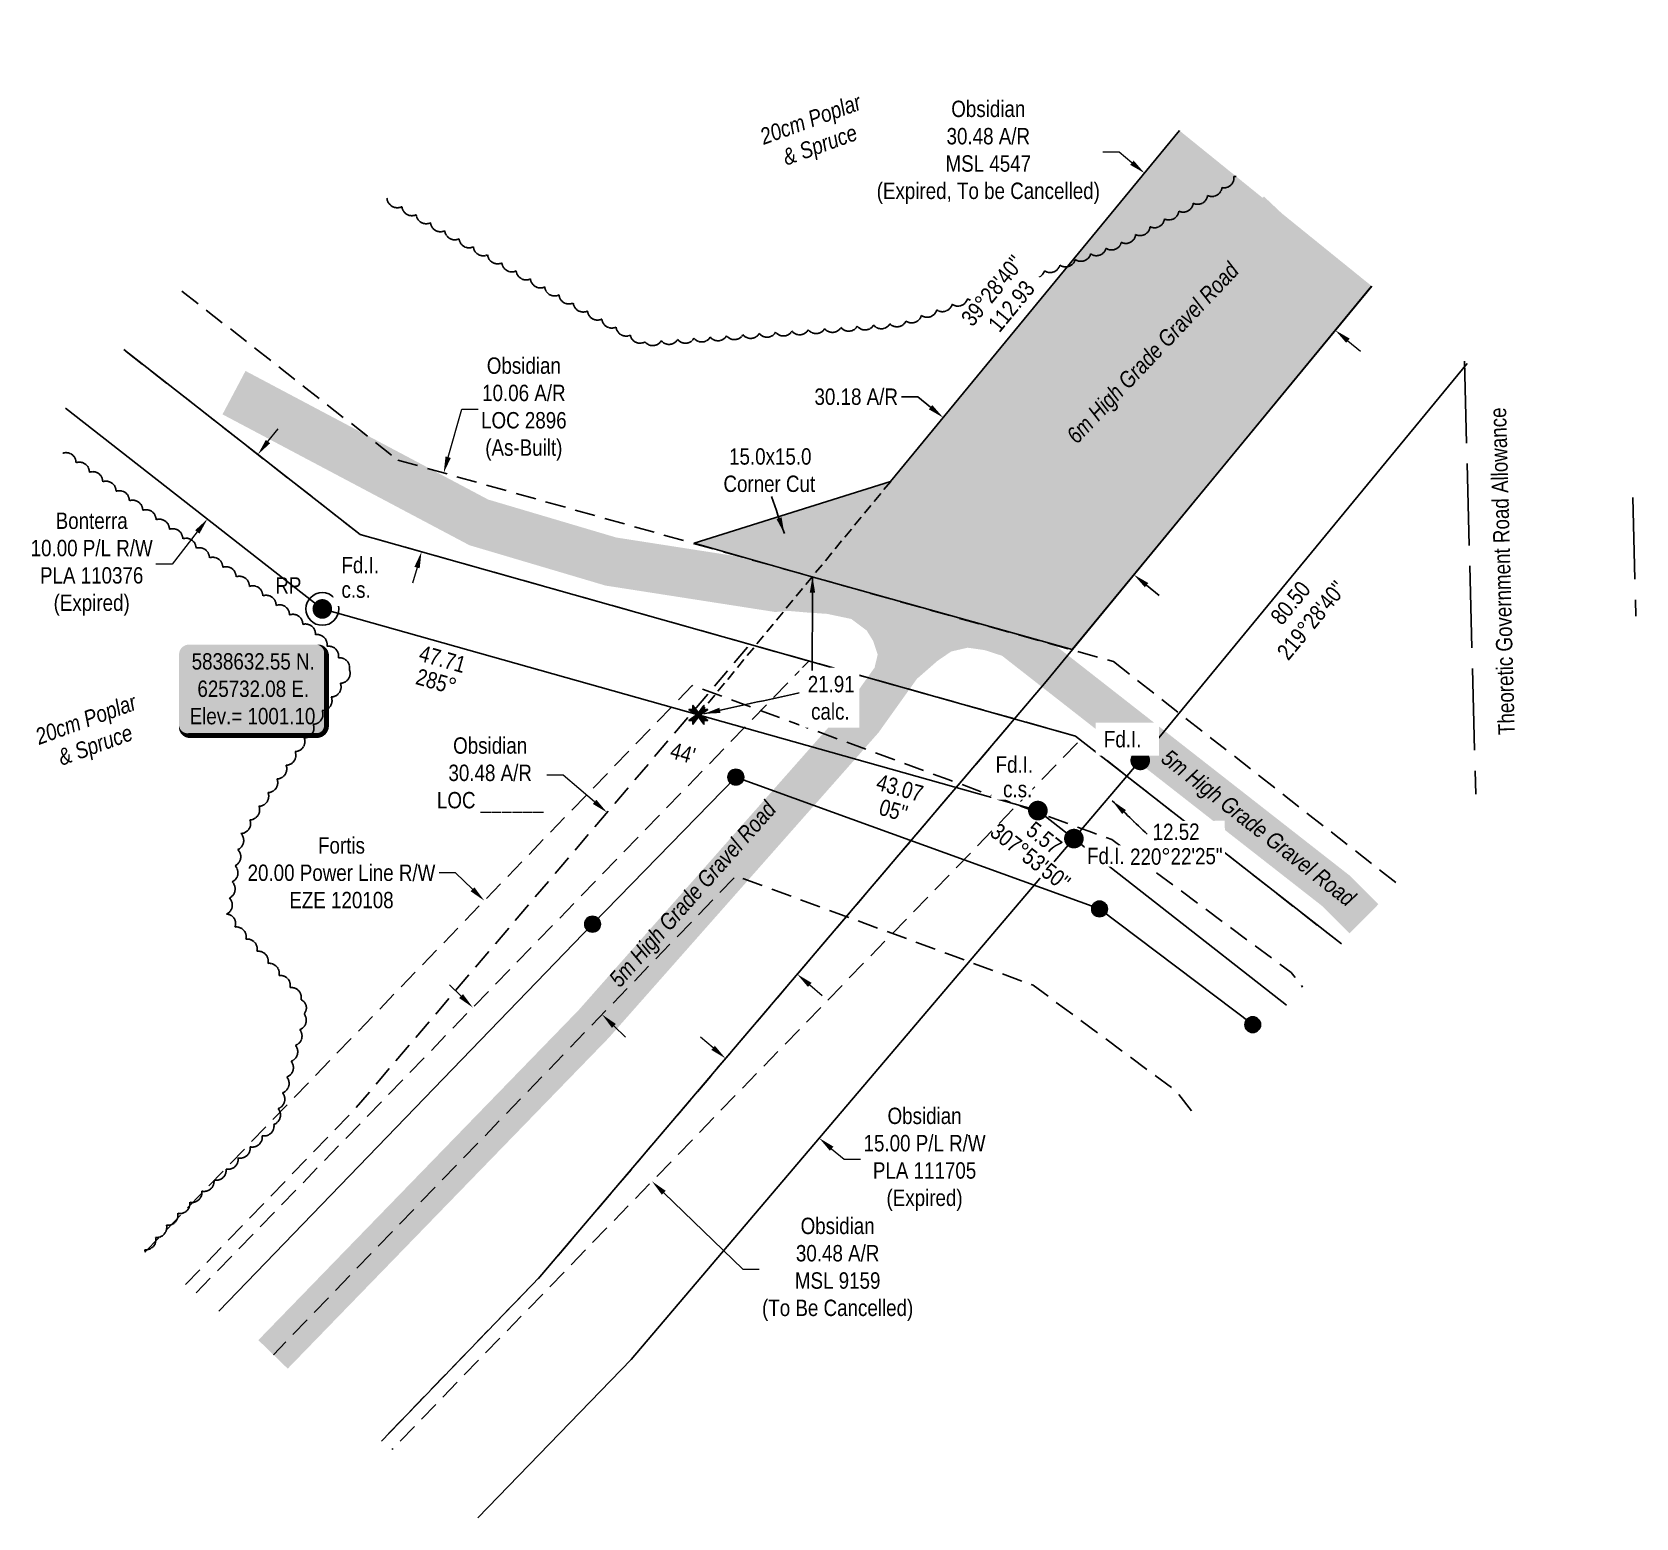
# Model space of a CAD drawing. Extents: x 623434 to 628962, y 5837704 to 5842259.
# Drawn here: x 623797 to 624776, y 5837704 to 5838611 of the extents above; entities that cross this region are included whole.
import ezdxf
from ezdxf.enums import TextEntityAlignment as Align

# ---------------------------------------------------------------- set-up
doc = ezdxf.new("R2010")
doc.units = 0
doc.header["$LTSCALE"] = 5
for name, pattern in [('0', [1, 1, 0]), ('foc-ACCESSROAD', [3.75, 2.5, -1.25]), ('foc-FLOWLINE', [3.75, 2.5, -1.25]), ('foc-TRAV', [1.875, 1.25, -0.625]), ('foc-UNSURVEYED', [12.5, 10, -2.5])]:
    doc.linetypes.add(name, pattern=pattern)
for name, color, linetype in [('35', 37, 'Continuous'), ('AS-POWER', 104, 'foc-POWER'), ('AS-POWER-EXISTING-PP', 72, 'Continuous'), ('AS-ROADS', 254, 'Continuous'), ('C-AR', 13, 'foc-ACCESSROAD'), ('C-RW', 13, 'Continuous'), ('C-WS', 13, 'foc-ACCESSROAD'), ('DETAIL-T', 7, 'Continuous'), ('F-EZE', 190, 'foc-FLOWLINE'), ('F-RW', 190, 'Continuous'), ('L-BD', 7, 'Continuous'), ('L-MON', 1, 'Continuous'), ('L-ROAD-T', 7, 'Continuous'), ('L-SECLBL', 7, 'Continuous'), ('L-USEC', 7, 'foc-UNSURVEYED'), ('P-PROPOSED', 10, 'Continuous'), ('P-PROPOSED-H', 21, 'Continuous'), ('P-TRAV', 4, 'foc-TRAV'), ('P-TXT', 4, 'Continuous'), ('T-BUSH', 110, '0'), ('T-BUSH-T', 110, 'Continuous')]:
    doc.layers.add(name, color=color, linetype=linetype)
for name, color, linetype, lineweight in [('C-AR-T', 13, 'Continuous', 9), ('C-RW-T', 13, 'Continuous', 9), ('F-EZE-T', 190, 'Continuous', 9), ('F-RW-T', 190, 'Continuous', 9), ('T-TEXT', 48, 'Continuous', 18)]:
    doc.layers.add(name, color=color, linetype=linetype, lineweight=lineweight)
doc.styles.add('80', font='ARIALN.TTF', dxfattribs={"height": 10})
doc.styles.add('80CG', font='ARIALN.TTF', dxfattribs={"height": 10})
doc.styles.add('80L', font='ARIALN.TTF', dxfattribs={"height": 10})
doc.styles.add('80LS', font='ARIALNI.TTF', dxfattribs={"height": 10})
doc.styles.add('foc-LtypeFont', font='ARIALN.TTF', dxfattribs={"height": 7.35})
doc.linetypes.add('foc-POWER', pattern='A,6,-1,["P",foc-LtypeFont,S=0.2,R=0,X=-0.625,Y=-0.75],-1.24,4', length=12.24)
doc.dimstyles.new('Compass 5 000', dxfattribs={"dimscale": 5, "dimtxt": 9, "dimasz": 2, "dimexe": 0.2, "dimexo": 0.0625, "dimgap": 0.5, "dimtad": 0, "dimtih": 1, "dimtoh": 1, "dimzin": 0, "dimdsep": 46, "dimtxsty": '80CG', "dimcen": 0.1, "dimse1": 1, "dimse2": 1, "dimclrd": 256, "dimclrt": 256, "dimaunit": 1, "dimadec": 4, "dimazin": 0, "dimtfac": 0.06, "dimtofl": 0, "dimtmove": 0, "dimatfit": 1, "dimfxl": 0.2, "dimtolj": 1, "dimtzin": 0, "dimlwd": -1, "dimarcsym": 0})

# ---------------------------------------------------------------- blocks, each defined once
blk = doc.blocks.new('POWERPOLE')
h = blk.add_hatch(color=255)
edge = h.paths.add_edge_path()
edge.add_arc((0, 0), 0.96, 0, 360)
at = {"linetype": 'Continuous'}
for p, q in [((0.68, -0.68), (-0.68, 0.68)), ((-0.68, -0.68), (0.68, 0.68))]:
    blk.add_line(p, q, dxfattribs=at)
blk.add_circle((0, 0), 0.96, dxfattribs=at)
blk = doc.blocks.new('fdia')
at = {"color": 255, "const_width": 1}
blk.add_lwpolyline([(-0.5, 0, 1), (0.5, 0, 1)], format="xyb", close=True, dxfattribs=at)
blk = doc.blocks.new('Fdiaa')
blk.add_blockref('fdia', (0, 0))
blk = doc.blocks.new('fdib')
at = {"color": 1, "const_width": 1.6}
blk.add_lwpolyline([(-0.4, 0, 1), (0.4, 0, 1)], format="xyb", close=True, dxfattribs=at)
at = {"color": 1}
blk.add_circle((0, 0), 0.8, dxfattribs=at)
blk = doc.blocks.new('Fdibb')
blk.add_blockref('fdib', (0, 0))
blk = doc.blocks.new('fdicc')
for name in ['Fdibb', 'Fdiaa']:
    blk.add_blockref(name, (0, 0))
blk = doc.blocks.new('FDI')
blk.add_blockref('fdicc', (0, 0))
blk = doc.blocks.new('*D702')
at = {"layer": 'C-AR-T', "transparency": 16777216}
for p, q in [((624050.65, 5838351.22), (624058.92, 5838380.58)), ((624058.92, 5838380.58), (624068.92, 5838380.58)), ((624031.67, 5838283.86), (624028.96, 5838274.23))]:
    blk.add_line(p, q, dxfattribs=at)
for points in [[(624049.04, 5838351.67), (624052.25, 5838350.76), (624047.93, 5838341.59)], [(624030.06, 5838284.31), (624033.27, 5838283.4), (624034.38, 5838293.48)]]:
    blk.add_solid(points, dxfattribs=at)
at = {"layer": 'C-AR-T', "transparency": 16777216, "insert": (624096.85, 5838380.58), "char_height": 10, "attachment_point": 5, "style": '80CG'}
blk.add_mtext('\\A1;Obsidian\\P10.06 A/R\\PLOC 2896\\P(As-Built)', dxfattribs=at)
blk = doc.blocks.new('*D703')
at = {"layer": 'F-RW-T', "transparency": 16777216}
for p, q in [((623940.67, 5838360.71), (623946.84, 5838368.59)), ((623897.55, 5838305.59), (623882.16, 5838285.91)), ((623882.16, 5838285.91), (623872.16, 5838285.91))]:
    blk.add_line(p, q, dxfattribs=at)
for points in [[(623939.36, 5838361.74), (623941.99, 5838359.69), (623934.51, 5838352.84)], [(623896.24, 5838306.62), (623898.87, 5838304.57), (623903.72, 5838313.47)]]:
    blk.add_solid(points, dxfattribs=at)
at = {"layer": 'F-RW-T', "transparency": 16777216, "insert": (623833.07, 5838285.91), "char_height": 10, "attachment_point": 5, "style": '80CG'}
blk.add_mtext('\\A1;Bonterra\\P10.00 P/L R/W\\PPLA 110376\\P(Expired)', dxfattribs=at)
blk = doc.blocks.new('*D704')
at = {"layer": 'F-EZE-T', "transparency": 16777216}
for p, q in [((624055.13, 5838097.55), (624045.13, 5838097.55)), ((624065.53, 5838087.5), (624055.13, 5838097.55)), ((624151.79, 5838004.17), (624158.98, 5837997.22))]:
    blk.add_line(p, q, dxfattribs=at)
for points in [[(624066.69, 5838088.7), (624064.37, 5838086.3), (624072.72, 5838080.55)], [(624152.95, 5838005.37), (624150.63, 5838002.97), (624144.6, 5838011.12)]]:
    blk.add_solid(points, dxfattribs=at)
at = {"layer": 'F-EZE-T', "transparency": 16777216, "insert": (623985.54, 5838097.55), "char_height": 10, "attachment_point": 5, "style": '80CG'}
blk.add_mtext('\\A1;Fortis\\P20.00 Power Line R/W\\PEZE 120108', dxfattribs=at)
blk = doc.blocks.new('*D705')
at = {"layer": 'C-AR-T', "transparency": 16777216}
for p, q in [((624058.56, 5838022.32), (624051.39, 5838029.29)), ((624182.26, 5837902.32), (624230.41, 5837855.61)), ((624230.41, 5837855.61), (624240.41, 5837855.61))]:
    blk.add_line(p, q, dxfattribs=at)
for points in [[(624059.72, 5838023.52), (624057.4, 5838021.13), (624065.74, 5838015.36)], [(624183.42, 5837903.52), (624181.1, 5837901.12), (624175.09, 5837909.28)]]:
    blk.add_solid(points, dxfattribs=at)
at = {"layer": 'C-AR-T', "transparency": 16777216, "insert": (624288.38, 5837855.61), "char_height": 10, "attachment_point": 5, "style": '80CG'}
blk.add_mtext('\\A1;Obsidian\\P30.48 A/R\\PMSL 9159\\P(To Be Cancelled)', dxfattribs=at)
blk = doc.blocks.new('*D706')
at = {"layer": 'C-RW-T', "transparency": 16777216}
for p, q in [((624212.37, 5837990.76), (624204.75, 5837997.24)), ((624284.72, 5837929.24), (624292.34, 5837922.76)), ((624292.34, 5837922.76), (624302.34, 5837922.76))]:
    blk.add_line(p, q, dxfattribs=at)
for points in [[(624213.44, 5837992.03), (624211.29, 5837989.49), (624219.98, 5837984.28)], [(624285.8, 5837930.51), (624283.64, 5837927.97), (624277.1, 5837935.72)]]:
    blk.add_solid(points, dxfattribs=at)
at = {"layer": 'C-RW-T', "transparency": 16777216, "insert": (624341.43, 5837922.76), "char_height": 10, "attachment_point": 5, "style": '80CG'}
blk.add_mtext('\\A1;Obsidian\\P15.00 P/L R/W\\PPLA 111705\\P(Expired)', dxfattribs=at)
blk = doc.blocks.new('*D707')
at = {"layer": 'C-AR-T', "transparency": 16777216}
for p, q in [((624120.89, 5838157.14), (624110.89, 5838157.14)), ((624140.03, 5838140.87), (624120.89, 5838157.14)), ((624271.36, 5838029.17), (624278.98, 5838022.7))]:
    blk.add_line(p, q, dxfattribs=at)
for points in [[(624141.11, 5838142.14), (624138.95, 5838139.6), (624147.65, 5838134.39)], [(624272.44, 5838030.44), (624270.28, 5838027.9), (624263.74, 5838035.65)]]:
    blk.add_solid(points, dxfattribs=at)
at = {"layer": 'C-AR-T', "transparency": 16777216, "insert": (624076.29, 5838157.14), "char_height": 10, "attachment_point": 5, "style": '80CG'}
blk.add_mtext('\\A1;Obsidian\\P30.48 A/R\\PLOC ______', dxfattribs=at)
blk = doc.blocks.new('LABEL_ROAD_THEORETIC')
at = {"layer": 'L-ROAD-T', "style": '80L'}
blk.add_text('Theoretic Government Road Allowance', height=10, dxfattribs=at).set_placement((0, 0), align=Align.MIDDLE_CENTER)
blk = doc.blocks.new('*U712')
at = {"layer": '35', "color": 3}
blk.add_circle((0, 0), 10, dxfattribs=at)
at = {"layer": '35', "color": 3, "style": '80'}
blk.add_attdef('RP_001', (-28.69, 9.33), '', height=10, dxfattribs=at)
blk = doc.blocks.new('*U711')
h = blk.add_hatch(color=254)
edge = h.paths.add_edge_path()
edge.add_line((-39, -28.5), (39, -28.5))
edge.add_arc((39, -22.5), 6, 270, 360)
edge.add_line((45, -22.5), (45, 21))
edge.add_arc((39, 21), 6, 0, 90)
edge.add_line((39, 27), (-39, 27))
edge.add_arc((-39, 21), 6, 90, 180)
edge.add_line((-45, 21), (-45, -22.5))
edge.add_arc((-39, -22.5), 6, 180, 270)
at = {"color": 1, "flags": 128}
blk.add_lwpolyline([(-39, -28.5, 3, 3, 0), (39, -28.5, 3, 3, 0.414214), (45, -22.5, 3, 3, 0), (45, 21, 3, 0, 0.414214), (39, 27, 0, 0, 0), (-39, 27, 0, 0, 0.414214), (-45, 21, 0, 0, 0), (-45, -22.5, 0, 3, 0.414214)], format="xyseb", close=True, dxfattribs=at)
blk.add_lwpolyline([(-30.59, -6.27, 0, 10, 0), (0, 0, 5, 5, 0)], format="xyseb", dxfattribs=at)
at = {"color": 1, "style": '80'}
blk.add_attdef('ENTER_TEXT_001', (-35.99, -5), '', height=10, dxfattribs=at)
blk = doc.blocks.new('TEMP')
h = blk.add_hatch(color=255)
h.dxf.hatch_style = 1
h.paths.add_polyline_path([(0, 0.25), (-0.67, 1.15), (-0.67, 0.67), (-1.15, 0.67), (-0.25, 0), (-1.15, -0.67), (-0.67, -0.67), (-0.67, -1.15), (0, -0.25), (0.67, -1.15), (0.67, -0.67), (1.15, -0.67), (0.25, 0), (1.15, 0.67), (0.67, 0.67), (0.67, 1.15)])
h.paths.add_polyline_path([(0.57, 0.85), (0.57, 0.57), (0.85, 0.57), (0.08, 0), (0.85, -0.57), (0.57, -0.57), (0.57, -0.85), (0, -0.08), (-0.57, -0.85), (-0.57, -0.57), (-0.85, -0.57), (-0.08, 0), (-0.85, 0.57), (-0.57, 0.57), (-0.57, 0.85), (0, 0.08)], flags=16)
h = blk.add_hatch(color=1)
h.dxf.hatch_style = 1
h.paths.add_polyline_path([(0, 0.08), (-0.57, 0.85), (-0.57, 0.57), (-0.85, 0.57), (-0.08, 0), (-0.85, -0.57), (-0.57, -0.57), (-0.57, -0.85), (0, -0.08), (0.57, -0.85), (0.57, -0.57), (0.85, -0.57), (0.08, 0), (0.85, 0.57), (0.57, 0.57), (0.57, 0.85)])
at = {"color": 1}
for p, q in [((-0.08, 0), (0.08, 0)), ((0, 0.08), (0, -0.08))]:
    blk.add_line(p, q, dxfattribs=at)
at = {"color": 255, "flags": 128}
blk.add_lwpolyline([(-0.25, 0), (-1.15, 0.67), (-0.67, 0.67), (-0.67, 1.15), (0, 0.25), (0.67, 1.15), (0.67, 0.67), (1.15, 0.67), (0.25, 0), (1.15, -0.67), (0.67, -0.67), (0.67, -1.15), (0, -0.25), (-0.67, -1.15), (-0.67, -0.67), (-1.15, -0.67)], close=True, dxfattribs=at)
at = {"color": 1, "flags": 128}
blk.add_lwpolyline([(-0.08, 0), (-0.85, 0.57), (-0.57, 0.57), (-0.57, 0.85), (0, 0.08), (0.57, 0.85), (0.57, 0.57), (0.85, 0.57), (0.08, 0), (0.85, -0.57), (0.57, -0.57), (0.57, -0.85), (0, -0.08), (-0.57, -0.85), (-0.57, -0.57), (-0.85, -0.57)], close=True, dxfattribs=at)
blk = doc.blocks.new('*D739')
at = {"layer": 'P-TXT', "transparency": 16777216}
for p, q in [((624337.38, 5838388.06), (624327.38, 5838388.06)), ((624345.1, 5838381.7), (624337.38, 5838388.06)), ((624476.94, 5838273.11), (624484.66, 5838266.75))]:
    blk.add_line(p, q, dxfattribs=at)
for points in [[(624346.16, 5838382.99), (624344.04, 5838380.42), (624352.82, 5838375.35)], [(624478, 5838274.4), (624475.88, 5838271.82), (624469.22, 5838279.47)]]:
    blk.add_solid(points, dxfattribs=at)
at = {"layer": 'P-TXT', "transparency": 16777216, "insert": (624299.71, 5838388.06), "char_height": 10, "attachment_point": 5, "style": '80CG'}
blk.add_mtext('\\A1;30.18 A/R', dxfattribs=at)
blk = doc.blocks.new('*D745')
at = {"layer": 'C-AR-T', "transparency": 16777216}
for p, q in [((624460.27, 5838537.26), (624450.27, 5838537.26)), ((624467.99, 5838530.9), (624460.27, 5838537.26)), ((624599.84, 5838422.3), (624607.56, 5838415.94))]:
    blk.add_line(p, q, dxfattribs=at)
for points in [[(624469.05, 5838532.19), (624466.93, 5838529.61), (624475.71, 5838524.54)], [(624600.9, 5838423.58), (624598.78, 5838421.01), (624592.12, 5838428.66)]]:
    blk.add_solid(points, dxfattribs=at)
at = {"layer": 'C-AR-T', "transparency": 16777216, "insert": (624380.33, 5838537.26), "char_height": 10, "attachment_point": 5, "style": '80CG'}
blk.add_mtext('\\A1;Obsidian\\P30.48 A/R\\PMSL 4547\\P(Expired, To be Cancelled)', dxfattribs=at)

msp = doc.modelspace()

# ---------------------------------------------------------------- hatches: boundary and pattern name
at = {"layer": 'AS-ROADS'}
h = msp.add_hatch(color=256, dxfattribs=at)
h.dxf.hatch_style = 1
h.paths.add_polyline_path([(624394.721, 5838308.676), (624385.671, 5838291.861), (624382.856, 5838282.833), (624384.681, 5838274.927), (624389.393, 5838265.333), (624400.175, 5838249.948), (624396.476, 5838227.51), (624378.004, 5838233.503), (624367.689, 5838234.942), (624357.71, 5838232.633), (624349.299, 5838226.902), (624337.01, 5838216.14), (624311.007, 5838223.179), (624312.835, 5838230.794), (624310.092, 5838239.018), (624306.13, 5838245.414), (624296.677, 5838252.482), (624281.95, 5838255.593), (624269.738, 5838256.43), (624252.617, 5838257.866), (624293.938, 5838262.472), (624317.407, 5838264.3), (624341.113, 5838273.798), (624365.537, 5838284.208), (624374.099, 5838290.191)])
at = {"layer": 'P-PROPOSED-H'}
h = msp.add_hatch(color=256, dxfattribs=at)
h.dxf.hatch_style = 1
h.paths.add_polyline_path([(624614.334, 5838455.622), (624497.061, 5838550.469), (624320.691, 5838336.343), (624200.862, 5838298.805), (624270.512, 5838278.878), (624431.616, 5838233.789)])

# ---------------------------------------------------------------- linework, layer by layer
at = {"layer": 'AS-POWER', "flags": 128}
msp.add_lwpolyline([(623910.742, 5837830.05), (624138.772, 5838066.248), (624226.237, 5838155.978), (624448.222, 5838075.523), (624541.732, 5838004.913)], dxfattribs=at)
at = {"layer": 'AS-ROADS', "flags": 128}
for points, const_width in [([(624559.496, 5838499.973), (624463.282, 5838398.063), (624363.982, 5838298.513), (624315.397, 5838277.353), (624250.822, 5838271.818), (624149.977, 5838287.523), (624069.357, 5838311.418), (623919.947, 5838390.588)], 29.989), ([(623943.766, 5837803.698), (624139.582, 5838005.438), (624303.532, 5838190.923), (624356.317, 5838264.878)], 24.991), ([(624609.622, 5838069.544), (624592.432, 5838086.663), (624370.937, 5838259.793)], 24.991)]:
    msp.add_lwpolyline(points, dxfattribs=dict(at, const_width=const_width))
at = {"layer": 'C-AR'}
for points in [[(623888.19, 5838452.55), (624019.921, 5838349.483), (624456.655, 5838226.431), (624629.295, 5838091.44)], [(624595.812, 5838054.173), (624433.624, 5838180.992), (623996.884, 5838304.046), (623852.684, 5838416.85)]]:
    msp.add_lwpolyline(points, dxfattribs=at)
at = {"layer": 'C-AR', "flags": 128}
msp.add_lwpolyline([(623890.311, 5837846.353), (623993.772, 5837953.463), (624234.882, 5838236.958), (624396.347, 5838191.495), (624106.697, 5837851.09), (624009.925, 5837750.906)], dxfattribs=at)
at = {"layer": 'C-RW'}
msp.add_lwpolyline([(624672.631, 5838408.474), (624473.062, 5838166.183), (624432.567, 5838118.448), (624162.287, 5837800.678), (624068.82, 5837703.911)], dxfattribs=at)
at = {"layer": 'C-WS', "flags": 128}
msp.add_lwpolyline([(623896.777, 5837841.193), (624270.902, 5838226.84), (624433.569, 5838181.008), (624436.489, 5838178.735), (624016.417, 5837745.726)], dxfattribs=at)
at = {"layer": 'F-EZE', "flags": 128}
for points in [[(623865.555, 5837866.107), (624175.15, 5838186.575), (624199.633, 5838211.922), (624288.279, 5838179.342), (624355.859, 5838154.504), (624432.423, 5838126.364), (624443.952, 5838122.124), (624455.658, 5838117.824), (624565.14, 5838036.807), (624572.16, 5838027.847)], [(624504.342, 5837952.365), (624494.817, 5837964.521), (624407.75, 5838028.947), (624366.794, 5838044.001), (624357.822, 5838047.298), (624281.265, 5838075.445), (624226.271, 5838095.662), (623944.019, 5837803.496)]]:
    msp.add_lwpolyline(points, dxfattribs=at)
at = {"layer": 'F-RW'}
for points in [[(624595.812, 5838054.173), (624433.624, 5838180.992), (623996.884, 5838304.046), (623852.684, 5838416.85)], [(624562.33, 5838016.906), (624410.592, 5838135.553), (623973.847, 5838258.608), (623817.187, 5838381.16)]]:
    msp.add_lwpolyline(points, dxfattribs=at)
at = {"layer": 'L-USEC'}
for p, q in [((624671.005, 5838409.789), (624677.84, 5838145.472)), ((624773.735, 5838326.704), (624775.607, 5838254.29))]:
    msp.add_line(p, q, dxfattribs=at)
at = {"layer": 'P-PROPOSED', "flags": 128}
msp.add_lwpolyline([(624497.061, 5838550.469), (624320.691, 5838336.343), (624200.862, 5838298.805), (624270.512, 5838278.878), (624431.616, 5838233.789), (624614.334, 5838455.622)], dxfattribs=at)
at = {"layer": 'P-TRAV'}
msp.add_line((624203.392, 5838193.933), (624320.691, 5838336.343), dxfattribs=at)
at = {"layer": 'T-BUSH', "flags": 128}
for points in [[(624531.716, 5838522.441, -0.0616723), (624530.217, 5838522.469, -0.5205671), (624522.96, 5838515.721, -0.5205671), (624514.179, 5838510.943, -0.5205671), (624505.398, 5838506.166, -0.5205671), (624496.617, 5838501.389, -0.5205671), (624487.836, 5838496.612, -0.5205671), (624479.055, 5838491.834, -0.5205671), (624470.274, 5838487.057, -0.5205671), (624461.493, 5838482.28, -0.5205671), (624452.185, 5838478.672, -0.5205671), (624442.79, 5838475.256, -0.5205671), (624433.396, 5838471.839, -0.5205671), (624424.002, 5838468.422, -0.5205671), (624414.607, 5838465.005, -0.5205671), (624405.213, 5838461.589, -0.5205671), (624395.819, 5838458.172, -0.5205671), (624386.424, 5838454.755, -0.5205671), (624377.03, 5838451.338, -0.5205671), (624367.636, 5838447.922, -0.5205671), (624358.241, 5838444.505, -0.5205671), (624348.847, 5838441.088, -0.5205671), (624339.452, 5838437.671, -0.5205671), (624330.058, 5838434.255, -0.5205671), (624320.298, 5838432.543, -0.5205671), (624310.329, 5838431.809, -0.5205671), (624300.359, 5838431.076, -0.5205671), (624290.39, 5838430.343, -0.5205671), (624280.421, 5838429.609, -0.5205671), (624270.451, 5838428.876, -0.5205671), (624260.482, 5838428.143, -0.5205671), (624250.512, 5838427.409, -0.5205671), (624240.543, 5838426.676, -0.5205671), (624230.573, 5838425.943, -0.5205671), (624220.604, 5838425.209, -0.5205671), (624210.634, 5838424.476, -0.5205671), (624200.665, 5838423.743, -0.5205671), (624190.695, 5838423.009, -0.5205671), (624180.726, 5838422.276, -0.5205671), (624170.756, 5838421.543, -0.5205671), (624161.876, 5838425.694, -0.5205671), (624153.162, 5838430.593, -0.5205671), (624144.448, 5838435.491, -0.5205671), (624135.734, 5838440.39, -0.5205671), (624127.02, 5838445.288, -0.5205671), (624118.307, 5838450.187, -0.5205671), (624109.593, 5838455.086, -0.5205671), (624100.879, 5838459.984, -0.5205671), (624092.165, 5838464.883, -0.5205671), (624083.451, 5838469.781, -0.5205671), (624074.737, 5838474.68, -0.5205671), (624066.023, 5838479.579, -0.5205671), (624057.309, 5838484.477, -0.5205671), (624048.595, 5838489.376, -0.5205671), (624039.882, 5838494.274, -0.5205671), (624031.168, 5838499.173, -0.5205671), (624022.454, 5838504.071, -0.5205671), (624013.282, 5838509.228)], [(623815.392, 5838353.626, -0.5205671), (623823.532, 5838347.824, -0.5205671), (623831.672, 5838342.022, -0.5205671), (623839.812, 5838336.219, -0.5205671), (623847.952, 5838330.417, -0.5205671), (623856.092, 5838324.615, -0.5205671), (623864.232, 5838318.813, -0.5205671), (623872.372, 5838313.01, -0.5205671), (623880.512, 5838307.208, -0.5205671), (623888.652, 5838301.406, -0.5205671), (623896.793, 5838295.603, -0.5205671), (623904.933, 5838289.801, -0.5205671), (623913.073, 5838283.999, -0.5205671), (623921.213, 5838278.196, -0.5205671), (623929.353, 5838272.394, -0.5205671), (623937.493, 5838266.592, -0.5205671), (623945.633, 5838260.79, -0.5205671), (623953.773, 5838254.987, -0.5205671), (623961.913, 5838249.185, -0.5205671), (623969.636, 5838242.892, -0.5205671), (623976.672, 5838235.791, -0.5205671), (623983.708, 5838228.69, -0.5205671), (623990.38, 5838221.553, -0.5205671), (623984.86, 5838213.219, -0.5205671), (623979.34, 5838204.885, -0.5205671), (623973.82, 5838196.551, -0.5205671), (623968.3, 5838188.217, -0.5205671), (623962.78, 5838179.883, -0.5205671), (623957.26, 5838171.548, -0.5205671), (623951.74, 5838163.214, -0.5205671), (623946.22, 5838154.88, -0.5205671), (623940.7, 5838146.546, -0.5205671), (623935.18, 5838138.212, -0.5205671), (623929.66, 5838129.878, -0.5205671), (623924.141, 5838121.543, -0.5205671), (623922.277, 5838111.753, -0.5205671), (623920.559, 5838101.906, -0.5205671), (623918.84, 5838092.058, -0.5205671), (623917.122, 5838082.211, -0.5205671), (623915.403, 5838072.363, -0.5205671), (623920.519, 5838064.499, -0.5205671), (623927.242, 5838057.102, -0.5205671), (623933.966, 5838049.704, -0.5205671), (623940.689, 5838042.307, -0.5205671), (623947.413, 5838034.91, -0.5205671), (623954.137, 5838027.512, -0.5205671), (623960.86, 5838020.115, -0.5205671), (623962.672, 5838011.537, -0.5205671), (623960.046, 5838001.891, -0.5205671), (623957.42, 5837992.246, -0.5205671), (623954.794, 5837982.601, -0.5205671), (623952.168, 5837972.955, -0.5205671), (623949.541, 5837963.31, -0.5205671), (623946.915, 5837953.665, -0.5205671), (623944.289, 5837944.019, -0.5205671), (623937.174, 5837937.108, -0.5205671), (623929.809, 5837930.349, -0.5205671), (623922.445, 5837923.589, -0.5205671), (623915.08, 5837916.83, -0.5205671), (623907.715, 5837910.07, -0.5205671), (623900.351, 5837903.311, -0.5205671), (623892.986, 5837896.552, -0.5205671), (623885.622, 5837889.792, -0.5205671), (623878.718, 5837882.58, -0.5205671), (623872.102, 5837875.087, -0.5205671), (623865.486, 5837867.593, -0.0647819), (623865.655, 5837866.027, -0.0647819)]]:
    msp.add_lwpolyline(points, format="xyb", dxfattribs=at)

# ---------------------------------------------------------------- block references
at = {"layer": '35', "xscale": 0.99963955, "yscale": 0.99963955, "zscale": 0.99963955}
msp.add_blockref('*U712', (623973.847, 5838258.608), dxfattribs=at).add_auto_attribs({'RP_001': 'RP'})
at = {"layer": 'AS-POWER-EXISTING-PP', "xscale": 4.998197749999981, "yscale": 4.998197749999981, "zscale": 4.998197749999981}
for p in [(624226.237, 5838155.978), (624448.222, 5838075.523), (624138.772, 5838066.248), (624541.732, 5838004.913)]:
    msp.add_blockref('POWERPOLE', p, dxfattribs=at)
at = {"layer": 'DETAIL-T'}
ref = msp.add_blockref('*U711', (623931.395, 5838209.832), dxfattribs=dict(at, xscale=0.99963955, yscale=0.99963955, zscale=0.99963955))
ref.add_attrib('ENTER_TEXT_001', '5838632.55 N.', (623894.089, 5838221.601), dxfattribs={"layer": '0', "color": 1, "height": 9.9964, "style": '80'})
ref.add_attrib('ENTER_TEXT_002', '625732.08 E.', (623897.611, 5838204.899), dxfattribs={"layer": '0', "color": 1, "height": 9.9964, "style": '80'})
ref.add_attrib('ENTER_TEXT_003', 'Elev.= 1001.10', (623892.858, 5838188.197), dxfattribs={"layer": '0', "color": 1, "height": 9.9964, "style": '80'})
at = {"layer": 'L-MON', "xscale": 4.998197749999981, "yscale": 4.998197749999981, "zscale": 4.998197749999981}
for p in [(623973.847, 5838258.608), (624473.062, 5838166.183)]:
    msp.add_blockref('FDI', p, dxfattribs=at)
at = {"layer": 'L-MON', "color": 6, "xscale": 4.998197749999995, "yscale": 4.998197749999995, "zscale": 4.998197749999995}
msp.add_blockref('TEMP', (624203.392, 5838193.933), dxfattribs=at)
at = {"layer": 'L-SECLBL', "rotation": 91.52301759941881}
msp.add_blockref('LABEL_ROAD_THEORETIC', (624694.009, 5838281.582), dxfattribs=at)

# ---------------------------------------------------------------- texts
at = {"layer": 'L-BD', "style": '80L'}
for s, rotation, p in [('47.71', 344.2646, (624047.256, 5838228.059)), ('285°', 344.2646, (624043.393, 5838214.348)), ('5.57', 322.1034, (624414.367, 5838118.818))]:
    msp.add_text(s, height=9.9964, rotation=rotation, dxfattribs=at).set_placement(p, align=Align.MIDDLE)
at = {"layer": 'L-BD', "color": 6, "style": '80L'}
for s, p in [("44'", (624193.915, 5838170.639)), ('43.07', (624326.34, 5838149.426)), ("05''", (624322.476, 5838135.715))]:
    msp.add_text(s, height=9.9964, rotation=344.2646, dxfattribs=at).set_placement(p, align=Align.MIDDLE)
at = {"layer": 'T-BUSH-T', "char_height": 9.9964, "width": 65.38338, "attachment_point": 2, "rotation": 20, "style": '80LS'}
for insert in [(624270.114, 5838562.173), (623827.839, 5838195.982)]:
    msp.add_mtext('20cm Poplar \\P& Spruce', dxfattribs=dict(at, insert=insert))
at = {"layer": 'T-TEXT', "char_height": 9.99403, "attachment_point": 1, "style": '80LS'}
for s, insert, rotation in [('\\pi0.5079;6m High Grade Gravel Road', (624426.81, 5838365.249), 46.646803), ('\\pi0.4295;5m High Grade Gravel Road', (624490.837, 5838173.944), 321.98729), ('\\pi0.4295;5m High Grade Gravel Road', (624147.678, 5838033.349), 48.526567)]:
    msp.add_mtext_dynamic_manual_height_columns(s, width=145.71103, gutter_width=49.982, heights=[0], dxfattribs=dict(at, insert=insert, rotation=rotation))

# ---------------------------------------------------------------- dimensions: what is measured, and where the dimension line sits
at = {"layer": 'C-AR-T', "color": 3}
for base, p1, p2, angle, text, picture, middle in [((624047.934, 5838341.59), (624023.083, 5838296.664), (624036.638, 5838344.773), 74.264563, 'Obsidian\\P10.06 A/R\\PLOC 2896\\P(As-Built)', '*D702', (624096.849, 5838380.58)), ((624065.742, 5838015.361), (624076.446, 5837807.604), (623967.101, 5837913.683), 135.868791, 'Obsidian\\P30.48 A/R\\PMSL 9159\\P(To Be Cancelled)', '*D705', (624288.376, 5837855.614))]:
    dim = msp.add_linear_dim(base=base, p1=p1, p2=p2, angle=angle, text=text, dimstyle='Compass 5 000', dxfattribs=at)
    dim.commit()
    dim.dimension.update_dxf_attribs({"geometry": picture, "text_midpoint": middle, "dimtype": 161})
at = {"layer": 'C-RW-T', "color": 3}
dim = msp.add_linear_dim(base=(624277.105, 5837935.716), p1=(624243.5, 5838011.942), p2=(624300.622, 5837963.374), angle=319.626751, text='Obsidian\\P15.00 P/L R/W\\PPLA 111705\\P(Expired)', dimstyle='Compass 5 000', dxfattribs=at)
dim.commit()
dim.dimension.update_dxf_attribs({"geometry": '*D706', "text_midpoint": (624341.428, 5837922.761), "dimtype": 161})
at = {"layer": 'F-EZE-T', "color": 3}
dim = msp.add_linear_dim(base=(624072.725, 5838080.553), p1=(624113.773, 5837979.212), p2=(624041.9, 5838048.646), angle=135.988671, text='Fortis\\P20.00 Power Line R/W\\PEZE 120108', dimstyle='Compass 5 000', dxfattribs=at)
dim.commit()
dim.dimension.update_dxf_attribs({"geometry": '*D704', "text_midpoint": (623985.54, 5838097.546), "dimtype": 161})
at = {"layer": 'F-RW-T', "color": 3}
dim = msp.add_linear_dim(base=(623903.716, 5838313.47), p1=(623911.206, 5838371.07), p2=(623880.41, 5838331.702), angle=231.964712, text='Bonterra\\P10.00 P/L R/W\\PPLA 110376\\P(Expired)', dimstyle='Compass 5 000', dxfattribs=at)
dim.commit()
dim.dimension.update_dxf_attribs({"geometry": '*D703', "text_midpoint": (623833.069, 5838285.909), "dimtype": 161})

# ---------------------------------------------------------------- leaders
at = {"layer": 'P-TXT', "color": 3, "path_type": 1}
msp.add_leader([(624255.868, 5838304.542), (624248.061, 5838327.2)], dimstyle='Compass 5 000', override={"dimgap": 0.5, "dimtad": 0}, dxfattribs=at)

# ---------------------------------------------------------------- next in the draw order: texts
at = {"layer": 'L-BD', "insert": (624409.128, 5838111.251), "char_height": 9.9964, "width": 51.05502, "attachment_point": 2, "rotation": 322.1034, "style": '80L', "bg_fill": 3, "box_fill_scale": 1.15, "bg_fill_color": 256, "bg_fill_true_color": 256, "bg_fill_transparency": 0}
msp.add_mtext("307°53'50''", dxfattribs=at)

# ---------------------------------------------------------------- next in the draw order: block references
at = {"layer": 'L-MON', "xscale": 4.998197749999981, "yscale": 4.998197749999981, "zscale": 4.998197749999981}
for p in [(624410.592, 5838135.553), (624432.567, 5838118.448)]:
    msp.add_blockref('FDI', p, dxfattribs=at)

# ---------------------------------------------------------------- next in the draw order: texts
at = {"layer": 'L-MON', "insert": (624440.601, 5838112.901), "char_height": 9.9964, "attachment_point": 1, "style": '80L', "bg_fill": 3, "box_fill_scale": 1.15, "bg_fill_color": 256, "bg_fill_true_color": 256, "bg_fill_transparency": 0}
msp.add_mtext_dynamic_manual_height_columns('Fd.I.', width=22.02818, gutter_width=49.982, heights=[0], dxfattribs=at)

# ---------------------------------------------------------------- next in the draw order: linework, layer by layer
at = {"layer": 'C-RW'}
msp.add_lwpolyline([(624010.015, 5837750.835), (624106.697, 5837851.09), (624375.555, 5838167.058), (624415.736, 5838214.282), (624614.296, 5838455.653)], dxfattribs=at)

# ---------------------------------------------------------------- next in the draw order: texts
at = {"layer": 'L-BD', "char_height": 9.9964, "attachment_point": 2, "style": '80L', "bg_fill": 3, "box_fill_scale": 1.15, "bg_fill_color": 256, "bg_fill_true_color": 256, "bg_fill_transparency": 0}
for s, insert, width, rotation, line_spacing_factor in [("39°28'40'' 112.93", (624378.938, 5838456.092), 46.02594, 50.5226, 0.9), ('12.52 220°22\'25"', (624494.919, 5838127.597), 56.51071, 0.488287, 0.900325)]:
    msp.add_mtext(s, dxfattribs=dict(at, insert=insert, width=width, rotation=rotation, line_spacing_factor=line_spacing_factor))
at = {"layer": 'L-BD', "insert": (624560.884, 5838265.476), "char_height": 9.9964, "width": 46.60464, "attachment_point": 2, "rotation": 50.5226, "style": '80L', "bg_fill": 3, "box_fill_scale": 1.15, "bg_fill_color": 256, "bg_fill_true_color": 256, "bg_fill_transparency": 0}
msp.add_mtext("80.50 219°28'40''", dxfattribs=at)
at = {"layer": 'L-BD', "insert": (624269.916, 5838217.714), "char_height": 9.99418, "attachment_point": 1, "style": '80L', "bg_fill": 2}
msp.add_mtext_dynamic_manual_height_columns('\\pi0.21018;21.91 \\P\\pi2.25537;calc.', width=26.63291, gutter_width=49.982, heights=[0], dxfattribs=at)
at = {"layer": 'L-MON', "insert": (623985.543, 5838290.38), "char_height": 9.9964, "attachment_point": 1, "line_spacing_factor": 0.9, "style": '80L', "bg_fill": 2}
msp.add_mtext_dynamic_manual_height_columns('Fd.I.\\Pc.s.', width=28.73786, gutter_width=49.982, heights=[0], dxfattribs=at)
at = {"layer": 'L-MON', "insert": (624450.87, 5838184.141), "char_height": 9.9964, "attachment_point": 1, "style": '80L', "bg_fill": 2}
msp.add_mtext_dynamic_manual_height_columns('Fd.I.', width=28.73786, gutter_width=49.982, heights=[0], dxfattribs=at)
at = {"layer": 'L-MON', "insert": (624383.705, 5838168.654), "char_height": 9.9964, "attachment_point": 1, "line_spacing_factor": 0.9, "style": '80L', "bg_fill": 3, "box_fill_scale": 1.15, "bg_fill_color": 256, "bg_fill_true_color": 256, "bg_fill_transparency": 0}
msp.add_mtext_dynamic_manual_height_columns('\\pi1.06142;Fd.I.\\P\\pi5.63685;c.s.', width=22.03612, gutter_width=49.982, heights=[0], dxfattribs=at)
at = {"layer": 'P-TXT', "insert": (624218.36, 5838356.646), "char_height": 9.99418, "attachment_point": 1, "style": '80L', "bg_fill": 3, "box_fill_scale": 1.15, "bg_fill_color": 256, "bg_fill_true_color": 256, "bg_fill_transparency": 0}
msp.add_mtext_dynamic_manual_height_columns('\\pi3.75816;15.0x15.0 \\P\\pi0.32564;Corner Cut', width=56.02147, gutter_width=49.982, heights=[0], dxfattribs=at)

# ---------------------------------------------------------------- next in the draw order: dimensions: what is measured, and where the dimension line sits
at = {"layer": 'C-AR-T', "color": 3}
dim = msp.add_aligned_dim(p1=(624579.404, 5838413.214), p2=(624462.989, 5838509.102), distance=-20.004, text='Obsidian\\P30.48 A/R\\PMSL 4547\\P(Expired, To be Cancelled)', dimstyle='Compass 5 000', dxfattribs=at)
dim.commit()
dim.dimension.update_dxf_attribs({"geometry": '*D745', "text_midpoint": (624380.331, 5838537.259)})
dim = msp.add_linear_dim(base=(624147.648, 5838134.389), p1=(624263.523, 5838035.396), p2=(624147.43, 5838134.133), angle=139.619129, text='Obsidian\\P30.48 A/R\\PLOC ______', dimstyle='Compass 5 000', dxfattribs=at)
dim.commit()
dim.dimension.update_dxf_attribs({"geometry": '*D707', "text_midpoint": (624076.288, 5838157.144), "dimtype": 161})
at = {"layer": 'P-TXT', "color": 6}
dim = msp.add_linear_dim(base=(624352.817, 5838375.346), p1=(624469.747, 5838280.108), p2=(624353.344, 5838375.986), angle=140.522626, text='30.18 A/R', dimstyle='Compass 5 000', dxfattribs=at)
dim.commit()
dim.dimension.update_dxf_attribs({"geometry": '*D739', "text_midpoint": (624299.712, 5838388.062), "dimtype": 161})

# ---------------------------------------------------------------- next in the draw order: leaders
at = {"layer": 'L-BD', "color": 2, "path_type": 1}
for points in [[(624273.025, 5838278.473), (624272.861, 5838221.059)], [(624206.773, 5838194.579), (624264.986, 5838207.441)]]:
    msp.add_leader(points, dimstyle='Compass 5 000', override={"dimgap": 0.5, "dimtad": 0}, dxfattribs=at)
at = {"layer": 'L-BD', "color": 3, "path_type": 1}
msp.add_leader([(624455.946, 5838141.574), (624477.372, 5838121.076)], dimstyle='Compass 5 000', override={"dimgap": 0.5, "dimtad": 0}, dxfattribs=at)

doc.saveas('drawing.dxf')
